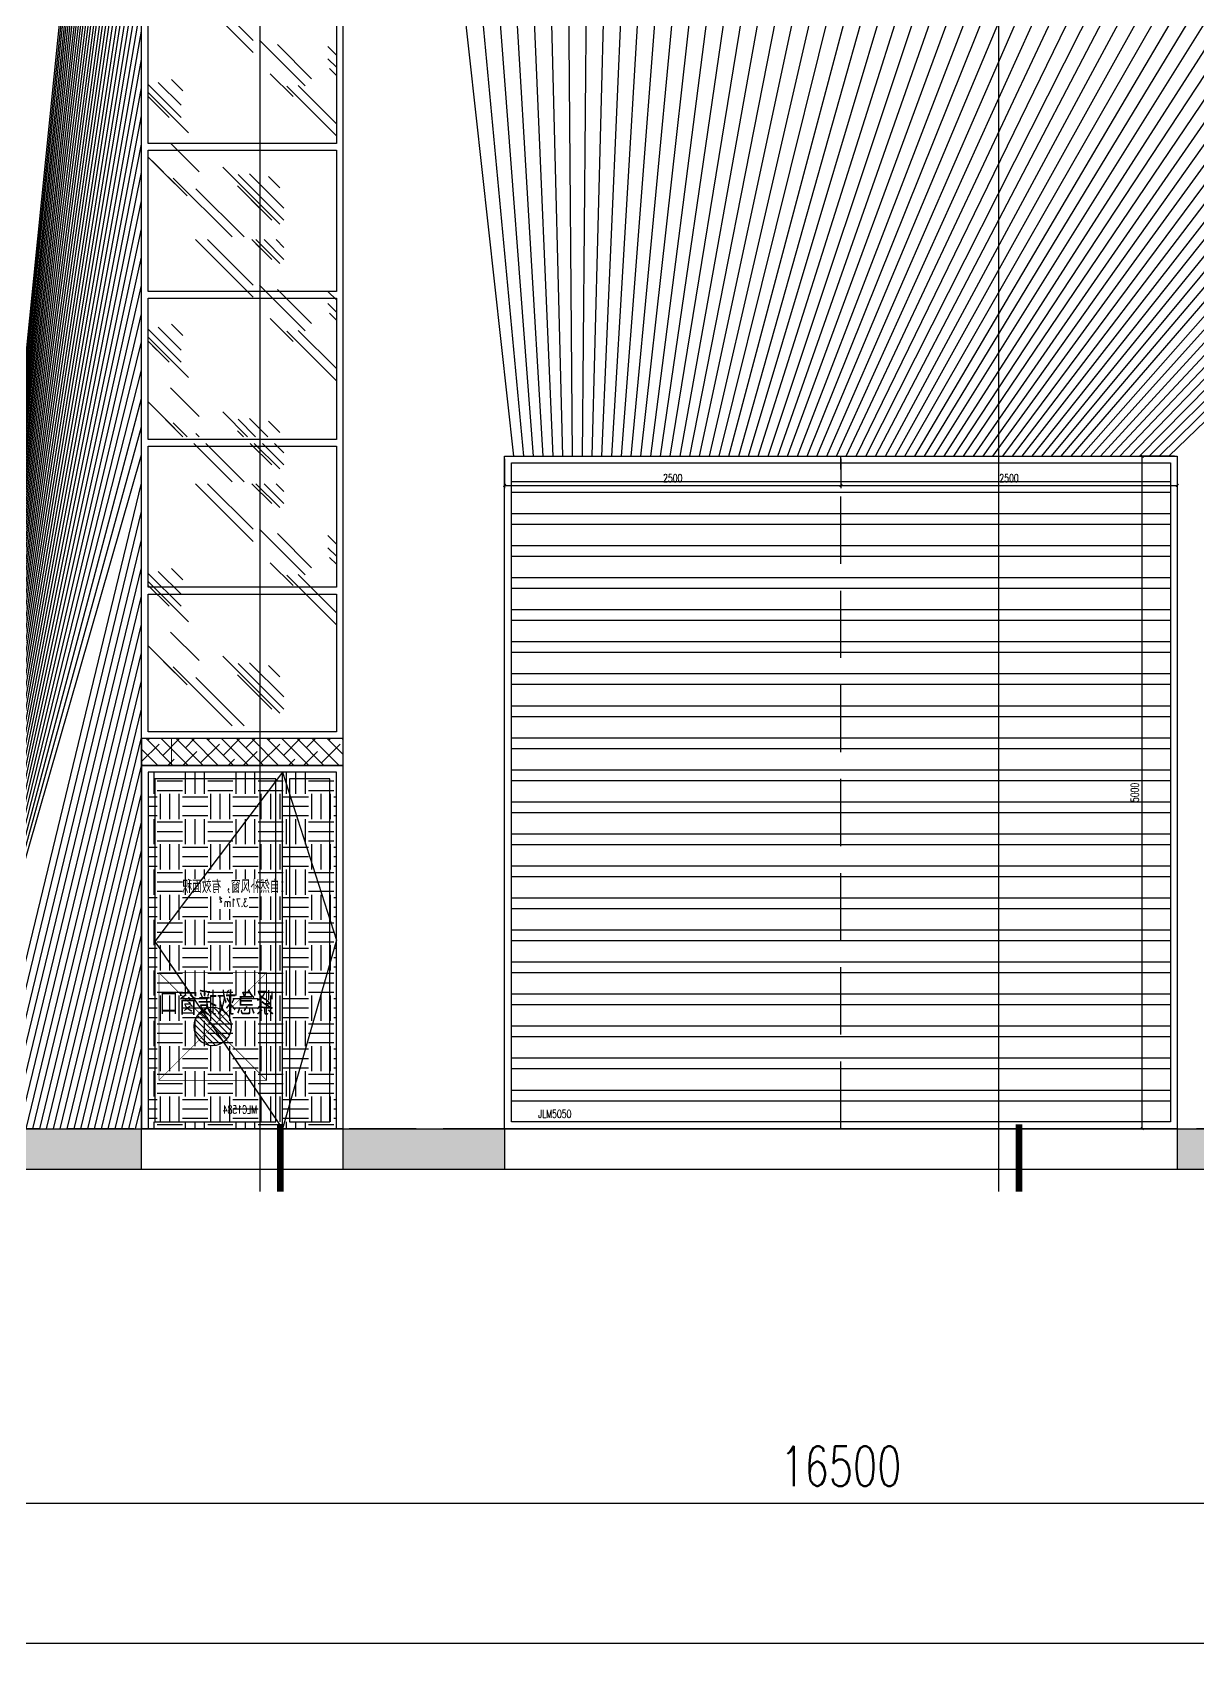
# Model space of a CAD drawing. Extents: x -4210259 to 293730, y -7499 to 868879.
# Drawn here: x -1597490 to -1588829, y 513313 to 525388 of the extents above; entities that cross this region are included whole.
import ezdxf

# ---------------------------------------------------------------- set-up
doc = ezdxf.new("R2010")
doc.units = 0
doc.header["$LTSCALE"] = 1000
doc.header["$MEASUREMENT"] = 0
for name, pattern in [('__DASH', [0.35, 0.25, -0.1]), ('DASH', [0.35, 0.25, -0.1]), ('DOTE', [2.4200000000000004, 2, -0.2, 0.02, -0.2])]:
    doc.linetypes.add(name, pattern=pattern)
doc.layers.get('Defpoints').update_dxf_attribs({"color": 210})
for name, color, linetype in [('A-AXIS-D', 1, 'Continuous'), ('A-AXIS-DOTE', 14, 'DOTE'), ('A-AXIS-SYMB', 3, 'Continuous'), ('A-HATCH-2', 251, 'Continuous'), ('A-LIN-V', 9, 'Continuous'), ('A-WINDOW', 140, 'Continuous'), ('A-彩色打印层', 22, 'Continuous'), ('A-门窗表显示尺寸', 160, 'Continuous'), ('AS-WALL', 40, 'Continuous'), ('AXIS', 3, 'Continuous'), ('PUB_DIM', 3, 'Continuous'), ('SPACE', 7, 'Continuous'), ('SPACE_HATCH', 8, 'Continuous')]:
    doc.layers.add(name, color=color, linetype=linetype)
doc.layers.add('A-WALL-HATCH', color=8, linetype='Continuous', lineweight=13)
doc.styles.add('_TCH_DIM_T3', font='SIMPLEX', dxfattribs={"width": 0.7058823529411765, "bigfont": 'GBCBIG'})
doc.styles.add('_TCH_SPACE', font='SIMPLEX', dxfattribs={"height": 5, "bigfont": 'GBCBIG'})
doc.styles.add('A-DIM_T3', font='SIMPLEX', dxfattribs={"width": 0.7058823529411765, "bigfont": 'GBCBIG'})
doc.styles.add('A-STANDARD', font='SIMPLEX', dxfattribs={"bigfont": 'GBCBIG'})
doc.styles.add('STYLE1', font='')
doc.styles.get('STYLE1').set_extended_font_data('SimSun')
doc.dimstyles.new('_TCH_ARCH&&100', dxfattribs={"dimtxt": 297.5, "dimasz": 100, "dimexe": 100, "dimexo": 100, "dimgap": 126.25, "dimtad": 1, "dimdec": 0, "dimzin": 0, "dimdsep": 46, "dimtxsty": '_TCH_DIM_T3', "dimblk": 'ARCHTICK', "dimcen": 0.09, "dimclrt": 7, "dimazin": 2, "dimtfac": 1, "dimtdec": 0, "dimtix": 1, "dimtmove": 2, "dimatfit": 3, "dimfxl": 0, "dimtolj": 1, "dimtzin": 0, "dimarcsym": 0})
doc.dimstyles.new('_TCH_ARCH&&20', dxfattribs={"dimtxt": 59.5, "dimasz": 20, "dimexe": 20, "dimexo": 20, "dimgap": 25.25, "dimtad": 1, "dimdec": 0, "dimzin": 0, "dimdsep": 46, "dimtxsty": '_TCH_DIM_T3', "dimblk": 'ARCHTICK', "dimcen": 0.09, "dimclrt": 7, "dimazin": 2, "dimtfac": 1, "dimtdec": 0, "dimtix": 1, "dimtmove": 2, "dimatfit": 3, "dimfxl": 0, "dimtolj": 1, "dimtzin": 0, "dimarcsym": 0})
doc.dimstyles.new('A-DIM&&20', dxfattribs={"dimtxt": 59.5, "dimasz": 20, "dimexe": 20, "dimexo": 20, "dimgap": 25.25, "dimtad": 1, "dimdec": 0, "dimzin": 0, "dimdsep": 46, "dimtxsty": 'A-DIM_T3', "dimblk": 'ARCHTICK', "dimcen": 0.09, "dimclrt": 7, "dimazin": 2, "dimtfac": 1, "dimtdec": 0, "dimtix": 1, "dimtmove": 2, "dimatfit": 3, "dimfxl": 0, "dimtolj": 1, "dimtzin": 0, "dimarcsym": 0})
pattern_1 = [(90, (-40600168531, -3384804562.000004), (-238.125, -1.848892746611746e-30), [])]

# ---------------------------------------------------------------- blocks, each defined once
blk = doc.blocks.new('_ArchTick')
at = {"color": 0, "linetype": 'ByBlock', "const_width": 0.4}
blk.add_lwpolyline([(-0.5, -0.5), (0.5, 0.5)], dxfattribs=at)
blk = doc.blocks.new('*D1236')
at = {"layer": 'A-门窗表显示尺寸', "color": 0, "lineweight": -2}
for p, q in [((-1640980.163610153, 522217.4520265139), (-1640980.163610153, 521999.9999999749)), ((-1638480.163610147, 522217.4520265139), (-1638480.163610147, 521999.9999999749)), ((-1640980.163610153, 522019.9999999749), (-1638480.163610147, 522019.9999999749))]:
    blk.add_line(p, q, dxfattribs=at)
at = {"layer": 'Defpoints', "color": 0}
for p in [(-1640980.163610153, 522237.4520265139), (-1638480.163610147, 522237.4520265139), (-1638480.163610147, 522019.9999999749)]:
    blk.add_point(p, dxfattribs=at)
at = {"layer": 'A-门窗表显示尺寸', "color": 0, "lineweight": -2, "xscale": 20, "yscale": 20, "zscale": 20, "rotation": 180}
blk.add_blockref('_ArchTick', (-1640980.163610153, 522019.9999999749), dxfattribs=at)
at = {"layer": 'A-门窗表显示尺寸', "color": 0, "lineweight": -2, "xscale": 20, "yscale": 20, "zscale": 20}
blk.add_blockref('_ArchTick', (-1638480.163610147, 522019.9999999749), dxfattribs=at)
at = {"layer": 'A-门窗表显示尺寸', "color": 7, "insert": (-1639730.16361015, 522074.9999999749), "char_height": 59.5, "attachment_point": 5, "style": 'A-DIM_T3'}
blk.add_mtext('\\A1;2500', dxfattribs=at)
blk = doc.blocks.new('*D1237')
at = {"layer": 'A-门窗表显示尺寸', "color": 0, "lineweight": -2}
for p, q in [((-1643480.16361016, 522217.4520265139), (-1643480.16361016, 521999.9999999749)), ((-1640980.163610153, 522217.4520265139), (-1640980.163610153, 521999.9999999749)), ((-1643480.16361016, 522019.9999999749), (-1640980.163610153, 522019.9999999749))]:
    blk.add_line(p, q, dxfattribs=at)
at = {"layer": 'Defpoints', "color": 0}
for p in [(-1643480.16361016, 522237.4520265139), (-1640980.163610153, 522237.4520265139), (-1640980.163610153, 522019.9999999749)]:
    blk.add_point(p, dxfattribs=at)
at = {"layer": 'A-门窗表显示尺寸', "color": 0, "lineweight": -2, "xscale": 20, "yscale": 20, "zscale": 20, "rotation": 180}
blk.add_blockref('_ArchTick', (-1643480.16361016, 522019.9999999749), dxfattribs=at)
at = {"layer": 'A-门窗表显示尺寸', "color": 0, "lineweight": -2, "xscale": 20, "yscale": 20, "zscale": 20}
blk.add_blockref('_ArchTick', (-1640980.163610153, 522019.9999999749), dxfattribs=at)
at = {"layer": 'A-门窗表显示尺寸', "color": 7, "insert": (-1642230.163610157, 522074.9999999749), "char_height": 59.5, "attachment_point": 5, "style": 'A-DIM_T3'}
blk.add_mtext('\\A1;2500', dxfattribs=at)
blk = doc.blocks.new('*D1238')
at = {"layer": 'A-门窗表显示尺寸', "color": 0, "lineweight": -2}
for p, q in [((-1638500.163610148, 522237.4520265141), (-1638760.56329158, 522237.4520265141)), ((-1638740.56329158, 517237.4520265142), (-1638740.56329158, 522237.4520265141)), ((-1638500.163610148, 517237.4520265142), (-1638760.56329158, 517237.4520265142))]:
    blk.add_line(p, q, dxfattribs=at)
at = {"layer": 'Defpoints', "color": 0}
for p in [(-1638740.56329158, 522237.4520265141), (-1638480.163610148, 522237.4520265141), (-1638480.163610148, 517237.4520265142)]:
    blk.add_point(p, dxfattribs=at)
at = {"layer": 'A-门窗表显示尺寸', "color": 0, "lineweight": -2, "xscale": 20, "yscale": 20, "zscale": 20}
for p, rotation in [((-1638740.56329158, 522237.4520265141), 90), ((-1638740.56329158, 517237.4520265142), 270)]:
    blk.add_blockref('_ArchTick', p, dxfattribs=dict(at, rotation=rotation))
at = {"layer": 'A-门窗表显示尺寸', "color": 7, "insert": (-1638795.563291579, 519737.4520265145), "char_height": 59.5, "attachment_point": 5, "rotation": 90, "style": 'A-DIM_T3'}
blk.add_mtext('\\A1;5000', dxfattribs=at)
blk = doc.blocks.new('*D1228')
at = {"layer": 'A-门窗表显示尺寸', "color": 0, "lineweight": -2}
for p, q in [((-1802664.319735164, 520137.4520265377), (-1802494.319735164, 520137.4520265377)), ((-1802514.319735164, 519937.4520265377), (-1802514.319735164, 520137.4520265377)), ((-1802664.319735164, 519937.4520265377), (-1802494.319735164, 519937.4520265377))]:
    blk.add_line(p, q, dxfattribs=at)
at = {"layer": 'Defpoints', "color": 0}
for p in [(-1802684.319735164, 520137.4520265377), (-1802514.319735164, 520137.4520265377), (-1802684.319735164, 519937.4520265377)]:
    blk.add_point(p, dxfattribs=at)
at = {"layer": 'A-门窗表显示尺寸', "color": 0, "lineweight": -2, "xscale": 20, "yscale": 20, "zscale": 20}
for p, rotation in [((-1802514.319735164, 520137.4520265377), 90), ((-1802514.319735164, 519937.4520265377), 270)]:
    blk.add_blockref('_ArchTick', p, dxfattribs=dict(at, rotation=rotation))
at = {"layer": 'A-门窗表显示尺寸', "color": 7, "insert": (-1802569.319735163, 520037.4520265381), "char_height": 59.5, "attachment_point": 5, "rotation": 90, "style": '_TCH_DIM_T3'}
blk.add_mtext('\\A1;200', dxfattribs=at)
blk = doc.blocks.new('*D1229')
at = {"layer": 'A-门窗表显示尺寸', "color": 0, "lineweight": -2}
for p, q in [((-1802664.319735164, 521237.4520265376), (-1802494.319735164, 521237.4520265376)), ((-1802514.319735164, 520137.4520265377), (-1802514.319735164, 521237.4520265376)), ((-1802664.319735164, 520137.4520265377), (-1802494.319735164, 520137.4520265377))]:
    blk.add_line(p, q, dxfattribs=at)
at = {"layer": 'Defpoints', "color": 0}
for p in [(-1802684.319735164, 521237.4520265376), (-1802514.319735164, 521237.4520265376), (-1802684.319735164, 520137.4520265377)]:
    blk.add_point(p, dxfattribs=at)
at = {"layer": 'A-门窗表显示尺寸', "color": 0, "lineweight": -2, "xscale": 20, "yscale": 20, "zscale": 20}
for p, rotation in [((-1802514.319735164, 521237.4520265376), 90), ((-1802514.319735164, 520137.4520265377), 270)]:
    blk.add_blockref('_ArchTick', p, dxfattribs=dict(at, rotation=rotation))
at = {"layer": 'A-门窗表显示尺寸', "color": 7, "insert": (-1802569.319735163, 520687.4520265381), "char_height": 59.5, "attachment_point": 5, "rotation": 90, "style": '_TCH_DIM_T3'}
blk.add_mtext('\\A1;1100', dxfattribs=at)
blk = doc.blocks.new('*D1230')
at = {"layer": 'A-门窗表显示尺寸', "color": 0, "lineweight": -2}
for p, q in [((-1802664.319735164, 522337.4520265376), (-1802494.319735164, 522337.4520265376)), ((-1802514.319735164, 521237.4520265376), (-1802514.319735164, 522337.4520265376)), ((-1802664.319735164, 521237.4520265376), (-1802494.319735164, 521237.4520265376))]:
    blk.add_line(p, q, dxfattribs=at)
at = {"layer": 'Defpoints', "color": 0}
for p in [(-1802684.319735164, 522337.4520265376), (-1802514.319735164, 522337.4520265376), (-1802684.319735164, 521237.4520265376)]:
    blk.add_point(p, dxfattribs=at)
at = {"layer": 'A-门窗表显示尺寸', "color": 0, "lineweight": -2, "xscale": 20, "yscale": 20, "zscale": 20}
for p, rotation in [((-1802514.319735164, 522337.4520265376), 90), ((-1802514.319735164, 521237.4520265376), 270)]:
    blk.add_blockref('_ArchTick', p, dxfattribs=dict(at, rotation=rotation))
at = {"layer": 'A-门窗表显示尺寸', "color": 7, "insert": (-1802569.319735163, 521787.452026538), "char_height": 59.5, "attachment_point": 5, "rotation": 90, "style": '_TCH_DIM_T3'}
blk.add_mtext('\\A1;1100', dxfattribs=at)
blk = doc.blocks.new('*D1231')
at = {"layer": 'A-门窗表显示尺寸', "color": 0, "lineweight": -2}
for p, q in [((-1802664.319735164, 523437.4520265376), (-1802494.319735164, 523437.4520265376)), ((-1802514.319735164, 522337.4520265376), (-1802514.319735164, 523437.4520265376)), ((-1802664.319735164, 522337.4520265376), (-1802494.319735164, 522337.4520265376))]:
    blk.add_line(p, q, dxfattribs=at)
at = {"layer": 'Defpoints', "color": 0}
for p in [(-1802684.319735164, 523437.4520265376), (-1802514.319735164, 523437.4520265376), (-1802684.319735164, 522337.4520265376)]:
    blk.add_point(p, dxfattribs=at)
at = {"layer": 'A-门窗表显示尺寸', "color": 0, "lineweight": -2, "xscale": 20, "yscale": 20, "zscale": 20}
for p, rotation in [((-1802514.319735164, 523437.4520265376), 90), ((-1802514.319735164, 522337.4520265376), 270)]:
    blk.add_blockref('_ArchTick', p, dxfattribs=dict(at, rotation=rotation))
at = {"layer": 'A-门窗表显示尺寸', "color": 7, "insert": (-1802569.319735163, 522887.452026538), "char_height": 59.5, "attachment_point": 5, "rotation": 90, "style": '_TCH_DIM_T3'}
blk.add_mtext('\\A1;1100', dxfattribs=at)
blk = doc.blocks.new('*D1232')
at = {"layer": 'A-门窗表显示尺寸', "color": 0, "lineweight": -2}
for p, q in [((-1802664.319735164, 524537.4520265376), (-1802494.319735164, 524537.4520265376)), ((-1802514.319735164, 523437.4520265376), (-1802514.319735164, 524537.4520265376)), ((-1802664.319735164, 523437.4520265376), (-1802494.319735164, 523437.4520265376))]:
    blk.add_line(p, q, dxfattribs=at)
at = {"layer": 'Defpoints', "color": 0}
for p in [(-1802684.319735164, 524537.4520265376), (-1802514.319735164, 524537.4520265376), (-1802684.319735164, 523437.4520265376)]:
    blk.add_point(p, dxfattribs=at)
at = {"layer": 'A-门窗表显示尺寸', "color": 0, "lineweight": -2, "xscale": 20, "yscale": 20, "zscale": 20}
for p, rotation in [((-1802514.319735164, 524537.4520265376), 90), ((-1802514.319735164, 523437.4520265376), 270)]:
    blk.add_blockref('_ArchTick', p, dxfattribs=dict(at, rotation=rotation))
at = {"layer": 'A-门窗表显示尺寸', "color": 7, "insert": (-1802569.319735163, 523987.452026538), "char_height": 59.5, "attachment_point": 5, "rotation": 90, "style": '_TCH_DIM_T3'}
blk.add_mtext('\\A1;1100', dxfattribs=at)
blk = doc.blocks.new('*D1233')
at = {"layer": 'A-门窗表显示尺寸', "color": 0, "lineweight": -2}
for p, q in [((-1802664.319735164, 525637.4520265376), (-1802494.319735164, 525637.4520265376)), ((-1802514.319735164, 524537.4520265376), (-1802514.319735164, 525637.4520265376)), ((-1802664.319735164, 524537.4520265376), (-1802494.319735164, 524537.4520265376))]:
    blk.add_line(p, q, dxfattribs=at)
at = {"layer": 'Defpoints', "color": 0}
for p in [(-1802684.319735164, 525637.4520265376), (-1802514.319735164, 525637.4520265376), (-1802684.319735164, 524537.4520265376)]:
    blk.add_point(p, dxfattribs=at)
at = {"layer": 'A-门窗表显示尺寸', "color": 0, "lineweight": -2, "xscale": 20, "yscale": 20, "zscale": 20}
for p, rotation in [((-1802514.319735164, 525637.4520265376), 90), ((-1802514.319735164, 524537.4520265376), 270)]:
    blk.add_blockref('_ArchTick', p, dxfattribs=dict(at, rotation=rotation))
at = {"layer": 'A-门窗表显示尺寸', "color": 7, "insert": (-1802569.319735163, 525087.452026538), "char_height": 59.5, "attachment_point": 5, "rotation": 90, "style": '_TCH_DIM_T3'}
blk.add_mtext('\\A1;1100', dxfattribs=at)
blk = doc.blocks.new('*D1234')
at = {"layer": 'A-门窗表显示尺寸', "color": 0, "lineweight": -2}
for p, q in [((-1802644.319735164, 525637.4520265376), (-1802300.000000076, 525637.4520265376)), ((-1802320.000000076, 517237.4520265394), (-1802320.000000076, 525637.4520265376)), ((-1802644.319735164, 517237.4520265394), (-1802300.000000076, 517237.4520265394))]:
    blk.add_line(p, q, dxfattribs=at)
at = {"layer": 'Defpoints', "color": 0}
for p in [(-1802664.319735164, 525637.4520265376), (-1802320.000000076, 525637.4520265376), (-1802664.319735164, 517237.4520265394)]:
    blk.add_point(p, dxfattribs=at)
at = {"layer": 'A-门窗表显示尺寸', "color": 0, "lineweight": -2, "xscale": 20, "yscale": 20, "zscale": 20}
for p, rotation in [((-1802320.000000076, 525637.4520265376), 90), ((-1802320.000000076, 517237.4520265394), 270)]:
    blk.add_blockref('_ArchTick', p, dxfattribs=dict(at, rotation=rotation))
at = {"layer": 'A-门窗表显示尺寸', "color": 7, "insert": (-1802375.000000076, 521437.4520265389), "char_height": 59.5, "attachment_point": 5, "rotation": 90, "style": '_TCH_DIM_T3'}
blk.add_mtext('\\A1;8400', dxfattribs=at)
blk = doc.blocks.new('*D1235')
at = {"layer": 'A-门窗表显示尺寸', "color": 0, "lineweight": -2}
for p, q in [((-1803590.399681424, 525102.5479734626), (-1803590.399681424, 525272.0383787705)), ((-1803590.399681424, 525252.0383787705), (-1802090.399681419, 525252.0383787705)), ((-1802090.399681419, 525102.5479734626), (-1802090.399681419, 525272.0383787705))]:
    blk.add_line(p, q, dxfattribs=at)
at = {"layer": 'Defpoints', "color": 0}
for p in [(-1802090.399681419, 525252.0383787705), (-1803590.399681424, 525082.5479734626), (-1802090.399681419, 525082.5479734626)]:
    blk.add_point(p, dxfattribs=at)
at = {"layer": 'A-门窗表显示尺寸', "color": 0, "lineweight": -2, "xscale": 20, "yscale": 20, "zscale": 20, "rotation": 180}
blk.add_blockref('_ArchTick', (-1803590.399681424, 525252.0383787705), dxfattribs=at)
at = {"layer": 'A-门窗表显示尺寸', "color": 0, "lineweight": -2, "xscale": 20, "yscale": 20, "zscale": 20}
blk.add_blockref('_ArchTick', (-1802090.399681419, 525252.0383787705), dxfattribs=at)
at = {"layer": 'A-门窗表显示尺寸', "color": 7, "insert": (-1802840.399681421, 525307.0383787705), "char_height": 59.5, "attachment_point": 5, "style": 'A-DIM_T3'}
blk.add_mtext('\\A1;1500', dxfattribs=at)
blk = doc.blocks.new('*D1453')
at = {"layer": 'Defpoints', "color": 0}
for p in [(-1646821.070931956, 507410), (-1646021.070931957, 507410), (-1646021.070931957, 507336.7004206729)]:
    blk.add_point(p, dxfattribs=at)
at = {"layer": 'PUB_DIM', "color": 0, "lineweight": -2}
for p, q in [((-1646821.070931956, 507390), (-1646821.070931956, 507316.7004206729)), ((-1646021.070931957, 507390), (-1646021.070931957, 507316.7004206729)), ((-1646821.070931956, 507336.7004206729), (-1646021.070931957, 507336.7004206729))]:
    blk.add_line(p, q, dxfattribs=at)
at = {"layer": 'PUB_DIM', "color": 0, "lineweight": -2, "xscale": 20, "yscale": 20, "zscale": 20, "rotation": 180}
blk.add_blockref('_ArchTick', (-1646821.070931956, 507336.7004206729), dxfattribs=at)
at = {"layer": 'PUB_DIM', "color": 0, "lineweight": -2, "xscale": 20, "yscale": 20, "zscale": 20}
blk.add_blockref('_ArchTick', (-1646021.070931957, 507336.7004206729), dxfattribs=at)
at = {"layer": 'PUB_DIM', "color": 7, "insert": (-1646421.070931957, 507391.7004206729), "char_height": 59.5, "attachment_point": 5, "style": '_TCH_DIM_T3'}
blk.add_mtext('\\A1;800', dxfattribs=at)
blk = doc.blocks.new('*D1454')
at = {"layer": 'Defpoints', "color": 0}
for p in [(-1646739.854972556, 507431.0709319565), (-1646688.444212607, 507431.0709319565), (-1646739.854972556, 506631.0709319569)]:
    blk.add_point(p, dxfattribs=at)
at = {"layer": 'PUB_DIM', "color": 0, "lineweight": -2}
for p, q in [((-1646719.854972556, 507431.0709319565), (-1646668.444212607, 507431.0709319565)), ((-1646688.444212607, 506631.0709319569), (-1646688.444212607, 507431.0709319565)), ((-1646719.854972556, 506631.0709319569), (-1646668.444212607, 506631.0709319569))]:
    blk.add_line(p, q, dxfattribs=at)
at = {"layer": 'PUB_DIM', "color": 0, "lineweight": -2, "xscale": 20, "yscale": 20, "zscale": 20}
for p, rotation in [((-1646688.444212607, 507431.0709319565), 90), ((-1646688.444212607, 506631.0709319569), 270)]:
    blk.add_blockref('_ArchTick', p, dxfattribs=dict(at, rotation=rotation))
at = {"layer": 'PUB_DIM', "color": 7, "insert": (-1646743.444212607, 507031.070931957), "char_height": 59.5, "attachment_point": 5, "rotation": 90, "style": '_TCH_DIM_T3'}
blk.add_mtext('\\A1;800', dxfattribs=at)
blk = doc.blocks.new('*D1224')
at = {"layer": 'A-门窗表显示尺寸', "color": 0, "lineweight": -2}
for p, q in [((-1821600.399681433, 519937.4520265376), (-1821444.319745147, 519937.4520265376)), ((-1821464.319745147, 517237.4520265393), (-1821464.319745147, 519937.4520265376)), ((-1821600.399681433, 517237.4520265393), (-1821444.319745147, 517237.4520265393))]:
    blk.add_line(p, q, dxfattribs=at)
at = {"layer": 'Defpoints', "color": 0}
for p in [(-1821620.399681433, 519937.4520265376), (-1821464.319745147, 519937.4520265376), (-1821620.399681433, 517237.4520265393)]:
    blk.add_point(p, dxfattribs=at)
at = {"layer": 'A-门窗表显示尺寸', "color": 0, "lineweight": -2, "xscale": 20, "yscale": 20, "zscale": 20}
for p, rotation in [((-1821464.319745147, 519937.4520265376), 90), ((-1821464.319745147, 517237.4520265393), 270)]:
    blk.add_blockref('_ArchTick', p, dxfattribs=dict(at, rotation=rotation))
at = {"layer": 'A-门窗表显示尺寸', "color": 7, "insert": (-1821519.319745146, 518587.4520265389), "char_height": 59.5, "attachment_point": 5, "rotation": 90, "style": 'A-DIM_T3'}
blk.add_mtext('\\A1;2700', dxfattribs=at)
blk = doc.blocks.new('*D1225')
at = {"layer": 'A-门窗表显示尺寸', "color": 0, "lineweight": -2}
for p, q in [((-1822540.399661427, 519442.5479734627), (-1822540.399661427, 519612.0383787705)), ((-1822540.399661427, 519592.0383787705), (-1822090.399681424, 519592.0383787705)), ((-1822090.399681424, 519442.5479734627), (-1822090.399681424, 519612.0383787705))]:
    blk.add_line(p, q, dxfattribs=at)
at = {"layer": 'Defpoints', "color": 0}
for p in [(-1822090.399681424, 519592.0383787705), (-1822540.399661427, 519422.5479734627), (-1822090.399681424, 519422.5479734627)]:
    blk.add_point(p, dxfattribs=at)
at = {"layer": 'A-门窗表显示尺寸', "color": 0, "lineweight": -2, "xscale": 20, "yscale": 20, "zscale": 20, "rotation": 180}
blk.add_blockref('_ArchTick', (-1822540.399661427, 519592.0383787705), dxfattribs=at)
at = {"layer": 'A-门窗表显示尺寸', "color": 0, "lineweight": -2, "xscale": 20, "yscale": 20, "zscale": 20}
blk.add_blockref('_ArchTick', (-1822090.399681424, 519592.0383787705), dxfattribs=at)
at = {"layer": 'A-门窗表显示尺寸', "color": 7, "insert": (-1822315.399671426, 519647.0383787705), "char_height": 59.5, "attachment_point": 5, "style": 'A-DIM_T3'}
blk.add_mtext('\\A1;450', dxfattribs=at)
blk = doc.blocks.new('*D1226')
at = {"layer": 'A-门窗表显示尺寸', "color": 0, "lineweight": -2}
for p, q in [((-1822090.399681424, 519442.5479734627), (-1822090.399681424, 519612.0383787705)), ((-1822090.399681424, 519592.0383787705), (-1821040.39968142, 519592.0383787705)), ((-1821040.39968142, 519442.5479734626), (-1821040.39968142, 519612.0383787705))]:
    blk.add_line(p, q, dxfattribs=at)
at = {"layer": 'Defpoints', "color": 0}
for p in [(-1821040.39968142, 519592.0383787705), (-1822090.399681424, 519422.5479734627), (-1821040.39968142, 519422.5479734626)]:
    blk.add_point(p, dxfattribs=at)
at = {"layer": 'A-门窗表显示尺寸', "color": 0, "lineweight": -2, "xscale": 20, "yscale": 20, "zscale": 20, "rotation": 180}
blk.add_blockref('_ArchTick', (-1822090.399681424, 519592.0383787705), dxfattribs=at)
at = {"layer": 'A-门窗表显示尺寸', "color": 0, "lineweight": -2, "xscale": 20, "yscale": 20, "zscale": 20}
blk.add_blockref('_ArchTick', (-1821040.39968142, 519592.0383787705), dxfattribs=at)
at = {"layer": 'A-门窗表显示尺寸', "color": 7, "insert": (-1821565.399681422, 519647.0383787705), "char_height": 59.5, "attachment_point": 5, "style": 'A-DIM_T3'}
blk.add_mtext('\\A1;1050', dxfattribs=at)
blk = doc.blocks.new('*D1227')
at = {"layer": 'A-门窗表显示尺寸', "color": 0, "lineweight": -2}
for p, q in [((-1822540.399661427, 519572.5479734627), (-1822540.399661427, 519742.0383787705)), ((-1822540.399661427, 519722.0383787705), (-1821040.39968142, 519722.0383787705)), ((-1821040.39968142, 519572.5479734626), (-1821040.39968142, 519742.0383787705))]:
    blk.add_line(p, q, dxfattribs=at)
at = {"layer": 'Defpoints', "color": 0}
for p in [(-1821040.39968142, 519722.0383787705), (-1822540.399661427, 519552.5479734627), (-1821040.39968142, 519552.5479734626)]:
    blk.add_point(p, dxfattribs=at)
at = {"layer": 'A-门窗表显示尺寸', "color": 0, "lineweight": -2, "xscale": 20, "yscale": 20, "zscale": 20, "rotation": 180}
blk.add_blockref('_ArchTick', (-1822540.399661427, 519722.0383787705), dxfattribs=at)
at = {"layer": 'A-门窗表显示尺寸', "color": 0, "lineweight": -2, "xscale": 20, "yscale": 20, "zscale": 20}
blk.add_blockref('_ArchTick', (-1821040.39968142, 519722.0383787705), dxfattribs=at)
at = {"layer": 'A-门窗表显示尺寸', "color": 7, "insert": (-1821790.399671423, 519777.0383787705), "char_height": 59.5, "attachment_point": 5, "style": 'A-DIM_T3'}
blk.add_mtext('\\A1;1500', dxfattribs=at)
blk = doc.blocks.new('*D770')
at = {"layer": 'A-AXIS-D', "color": 0, "lineweight": -2}
for p, q in [((-1682130.163601926, 515282.7509047755), (-1682130.163601926, 513313.3764944364)), ((-1555630.163606622, 515282.7509047755), (-1555630.163606622, 513313.3764944364)), ((-1682130.163601926, 513413.3764944364), (-1555630.163606622, 513413.3764944364))]:
    blk.add_line(p, q, dxfattribs=at)
at = {"layer": 'Defpoints', "color": 0}
for p in [(-1682130.163601926, 515382.7509047755), (-1555630.163606622, 515382.7509047755), (-1555630.163606622, 513413.3764944364)]:
    blk.add_point(p, dxfattribs=at)
at = {"layer": 'A-AXIS-D', "color": 0, "lineweight": -2, "xscale": 100, "yscale": 100, "zscale": 100, "rotation": 180}
blk.add_blockref('_ArchTick', (-1682130.163601926, 513413.3764944364), dxfattribs=at)
at = {"layer": 'A-AXIS-D', "color": 0, "lineweight": -2, "xscale": 100, "yscale": 100, "zscale": 100}
blk.add_blockref('_ArchTick', (-1555630.163606622, 513413.3764944364), dxfattribs=at)
at = {"layer": 'A-AXIS-D', "color": 7, "insert": (-1618880.163604274, 513688.3764944364), "char_height": 297.5, "attachment_point": 5, "style": '_TCH_DIM_T3'}
blk.add_mtext('\\A1;126500', dxfattribs=at)
blk = doc.blocks.new('*D1148')
at = {"layer": 'A-AXIS-D', "color": 0, "lineweight": -2}
for p, q in [((-1599730.163610136, 515282.7509047755), (-1599730.163610136, 514353.3764944365)), ((-1583230.163610137, 515282.7509047755), (-1583230.163610137, 514353.3764944365)), ((-1599730.163610136, 514453.3764944365), (-1583230.163610137, 514453.3764944365))]:
    blk.add_line(p, q, dxfattribs=at)
at = {"layer": 'Defpoints', "color": 0}
for p in [(-1599730.163610136, 515382.7509047755), (-1583230.163610137, 515382.7509047755), (-1583230.163610137, 514453.3764944365)]:
    blk.add_point(p, dxfattribs=at)
at = {"layer": 'A-AXIS-D', "color": 0, "lineweight": -2, "xscale": 100, "yscale": 100, "zscale": 100, "rotation": 180}
blk.add_blockref('_ArchTick', (-1599730.163610136, 514453.3764944365), dxfattribs=at)
at = {"layer": 'A-AXIS-D', "color": 0, "lineweight": -2, "xscale": 100, "yscale": 100, "zscale": 100}
blk.add_blockref('_ArchTick', (-1583230.163610137, 514453.3764944365), dxfattribs=at)
at = {"layer": 'A-AXIS-D', "color": 7, "insert": (-1591480.163610137, 514728.3764944365), "char_height": 297.5, "attachment_point": 5, "style": '_TCH_DIM_T3'}
blk.add_mtext('\\A1;16500', dxfattribs=at)
blk = doc.blocks.new('JLM5050')
at = {"layer": 'A-HATCH-2'}
h = blk.add_hatch(dxfattribs=at)
h.set_pattern_fill('ANSI32', color=256, scale=50, angle=45.00000000000001)
h.set_pattern_definition([(180, (0, 0), (-1.4210854715202e-14, -238.125), []), (180, (-79.3750342852436, 79.37503428522905), (-1.4210854715202e-14, -238.125), [])])
h.paths.add_polyline_path([(-1643430.16361016, 522187.4520265139), (-1638530.163610147, 522187.4520265139), (-1638530.163610147, 517287.452026514), (-1643430.16361016, 517287.452026514)])
at = {"layer": 'A-AXIS-DOTE', "linetype": '__DASH', "ltscale": 2}
blk.add_line((-1640980.163610153, 517237.452026514), (-1640980.163610153, 522237.4520265139), dxfattribs=at)
at = {"layer": 'A-LIN-V'}
blk.add_lwpolyline([(-1643480.16361016, 522237.4520265139), (-1638480.163610147, 522237.4520265139), (-1638480.163610147, 517237.452026514), (-1643480.16361016, 517237.452026514)], close=True, dxfattribs=at)
at = {"layer": 'A-门窗表显示尺寸'}
blk.add_lwpolyline([(-1643430.16361016, 522187.4520265139), (-1638530.163610147, 522187.4520265139), (-1638530.163610147, 517287.452026514), (-1643430.16361016, 517287.452026514)], close=True, dxfattribs=at)
at = {"layer": 'A-门窗表显示尺寸', "color": 3, "style": 'A-STANDARD', "width": 0.7058823529411765}
blk.add_text('JLM5050', height=59.5, dxfattribs=at).set_placement((-1643230, 517317.452026514))
at = {"layer": 'A-门窗表显示尺寸'}
for p1, p2, distance, picture, middle in [((-1643480.16361016, 522237.4520265139), (-1640980.163610153, 522237.4520265139), -217.45202653901652, '*D1237', (-1642230.163610157, 522074.9999999749)), ((-1640980.163610153, 522237.4520265139), (-1638480.163610147, 522237.4520265139), -217.45202653901654, '*D1236', (-1639730.16361015, 522074.9999999749)), ((-1638480.163610147, 517237.452026514), (-1638480.163610147, 522237.4520265139), 260.39968143287115, '*D1238', (-1638795.563291579, 519737.4520265145))]:
    dim = blk.add_aligned_dim(p1=p1, p2=p2, distance=distance, dimstyle='A-DIM&&20', dxfattribs=at)
    dim.commit()
    dim.dimension.update_dxf_attribs({"geometry": picture, "text_midpoint": middle})
blk = doc.blocks.new('C1454')
at = {"layer": 'A-HATCH-2'}
h = blk.add_hatch(dxfattribs=at)
h.set_pattern_fill('ANSI38', color=256, scale=50)
h.set_pattern_definition([(45, (0, 0), (-56.12660075668221, 56.12660075668221), []), (135, (0, 0), (-168.3798022700466, 56.12660075668222), [198.4375, -119.0625])])
h.paths.add_polyline_path([(-1803590.3996815, 520137.4520265375), (-1802090.399681419, 520137.4520265375), (-1802090.399681419, 519937.4520265375), (-1803590.3996815, 519937.4520265375)])
at = {"layer": 'A-WALL-HATCH'}
h = blk.add_hatch(dxfattribs=at)
h.set_pattern_fill('玻璃2', color=256, scale=100)
h.set_pattern_definition([(45, (2950370.000000008, 40.00000002526212), (0, 1527.350647362943), [600, -360, 600, -360, 240, -523.28157]), (45, (2950340.000000008, 70.00000002526212), (0, 1527.350647362943), [480, -600, 360, -360, 420, -463.28157]), (45, (2950340.000000008, 160.0000000252621), (0, 1527.350647362943), [360, -720, 240, -360, 540, -463.28157]), (45, (2950430.000000008, 70.00000002526212), (0, 1527.350647362943), [360, -720, 300, -1303.2815]), (45, (2950520.000000008, 160.0000000252621), (0, 1527.350647362943), [180, -900, 120, -1483.2815]), (45, (2950370.000000008, 310.0000000252621), (0, 1527.350647362943), [120, -900, 120, -480, 300, -763.28157]), (45, (2950910.000000008, 220.0000000252621), (0, 1527.350647362943), [600, -900, 720, -475.28157]), (45, (2950910.000000008, 130.0000000252621), (0, 1527.350647362943), [840, -600, 900, -355.28157]), (45, (2951060.000000008, 250.0000000252621), (0, -1697.056274847714), [600, -840, 480, -763.28157]), (45, (2950970.000000008, 430.0000000252621), (0, 1527.350647362943), [300, -1200, 360, -823.28157]), (45, (2951150.000000008, 340.0000000252621), (0, 1527.350647362943), [240, -1200, 240, -1003.2815])])
h.paths.add_polyline_path([(-1803540.399681425, 523867.4520265374), (-1802140.399681419, 523867.4520265374), (-1802140.399681419, 525567.4520265374), (-1803540.399681425, 525567.4520265374)])
h = blk.add_hatch(dxfattribs=at)
h.set_pattern_fill('玻璃2', color=256, scale=100)
h.set_pattern_definition([(45, (2950370.000000008, -1779.999999974738), (0, 1527.350647362943), [600, -360, 600, -360, 240, -523.28157]), (45, (2950340.000000008, -1749.999999974738), (0, 1527.350647362943), [480, -600, 360, -360, 420, -463.28157]), (45, (2950340.000000008, -1659.999999974738), (0, 1527.350647362943), [360, -720, 240, -360, 540, -463.28157]), (45, (2950430.000000008, -1749.999999974738), (0, 1527.350647362943), [360, -720, 300, -1303.2815]), (45, (2950520.000000008, -1659.999999974738), (0, 1527.350647362943), [180, -900, 120, -1483.2815]), (45, (2950370.000000008, -1509.999999974738), (0, 1527.350647362943), [120, -900, 120, -480, 300, -763.28157]), (45, (2950910.000000008, -1599.999999974738), (0, 1527.350647362943), [600, -900, 720, -475.28157]), (45, (2950910.000000008, -1689.999999974738), (0, 1527.350647362943), [840, -600, 900, -355.28157]), (45, (2951060.000000008, -1569.999999974738), (0, -1697.056274847714), [600, -840, 480, -763.28157]), (45, (2950970.000000008, -1389.999999974738), (0, 1527.350647362943), [300, -1200, 360, -823.28157]), (45, (2951150.000000008, -1479.999999974738), (0, 1527.350647362943), [240, -1200, 240, -1003.2815])])
h.paths.add_polyline_path([(-1802140.399681419, 522332.4520265374), (-1803540.399681425, 522332.4520265374), (-1803540.399681425, 522047.4520265374), (-1802140.399681419, 522047.4520265374)])
h.paths.add_polyline_path([(-1803540.399681425, 522382.4520265374), (-1802140.399681419, 522382.4520265374), (-1802140.399681419, 523847.4520265374), (-1803540.399681425, 523847.4520265374)])
h = blk.add_hatch(dxfattribs=at)
h.set_pattern_fill('玻璃2', color=256, scale=100)
h.set_pattern_definition([(45, (2950370.000000008, -3594.999999974738), (0, 1527.350647362943), [600, -360, 600, -360, 240, -523.28157]), (45, (2950340.000000008, -3564.999999974738), (0, 1527.350647362943), [480, -600, 360, -360, 420, -463.28157]), (45, (2950340.000000008, -3474.999999974738), (0, 1527.350647362943), [360, -720, 240, -360, 540, -463.28157]), (45, (2950430.000000008, -3564.999999974738), (0, 1527.350647362943), [360, -720, 300, -1303.2815]), (45, (2950520.000000008, -3474.999999974738), (0, 1527.350647362943), [180, -900, 120, -1483.2815]), (45, (2950370.000000008, -3324.999999974738), (0, 1527.350647362943), [120, -900, 120, -480, 300, -763.28157]), (45, (2950910.000000008, -3414.999999974738), (0, 1527.350647362943), [600, -900, 720, -475.28157]), (45, (2950910.000000008, -3504.999999974738), (0, 1527.350647362943), [840, -600, 900, -355.28157]), (45, (2951060.000000008, -3384.999999974738), (0, -1697.056274847714), [600, -840, 480, -763.28157]), (45, (2950970.000000008, -3204.999999974738), (0, 1527.350647362943), [300, -1200, 360, -823.28157]), (45, (2951150.000000008, -3294.999999974738), (0, 1527.350647362943), [240, -1200, 240, -1003.2815])])
h.paths.add_polyline_path([(-1803540.399681425, 520232.4520265374), (-1802140.399681419, 520232.4520265374), (-1802140.399681419, 522032.4520265374), (-1803540.399681425, 522032.4520265374)])
at = {"layer": 'A-LIN-V'}
for p, q in [((-1803590.399681425, 525637.4520265374), (-1802090.399681419, 525637.4520265374)), ((-1803590.3996815, 520137.4520265375), (-1802190.399681494, 520137.4520265375))]:
    blk.add_line(p, q, dxfattribs=at)
at = {"layer": 'A-WALL-HATCH'}
blk.add_line((-1802314.319735163, 519937.4520265375), (-1802314.319735163, 520137.4520265375), dxfattribs=at)
at = {"layer": 'A-WINDOW'}
for p, q in [((-1803590.399681424, 520117.4520265375), (-1803590.399681424, 525637.4520265374)), ((-1803590.399681425, 525637.4520265374), (-1802090.399681419, 525637.4520265374)), ((-1802090.399681419, 520117.4520265375), (-1802090.399681419, 525637.4520265374)), ((-1803590.399681425, 520137.4520265375), (-1802090.399681419, 520137.4520265375))]:
    blk.add_line(p, q, dxfattribs=at)
for points in [[(-1803540.399681014, 524562.4520265374), (-1802140.399681009, 524562.4520265374), (-1802140.399681419, 525587.4520265374), (-1803540.399681425, 525587.4520265374)], [(-1803540.399681014, 523462.4520265374), (-1802140.399681009, 523462.4520265374), (-1802140.399681009, 524512.4520265374), (-1803540.399681014, 524512.4520265374)], [(-1803540.399681014, 522362.4520265374), (-1802140.399681009, 522362.4520265374), (-1802140.399681009, 523412.4520265374), (-1803540.399681014, 523412.4520265374)], [(-1803540.399681015, 522312.4520265374), (-1803540.399681015, 521262.4520265374), (-1802140.399681009, 521262.4520265374), (-1802140.399681009, 522312.4520265374)], [(-1803540.399681425, 520187.4520265374), (-1802140.399681419, 520187.4520265374), (-1802140.399681009, 521212.4520265374), (-1803540.399681015, 521212.4520265374)], [(-1803590.3996815, 520137.4520265375), (-1802090.399681419, 520137.4520265375), (-1802090.399681419, 519937.4520265375), (-1803590.3996815, 519937.4520265375)]]:
    blk.add_lwpolyline(points, close=True, dxfattribs=at)
at = {"layer": 'A-门窗表显示尺寸'}
for p1, p2, distance, dimstyle, picture, middle in [((-1802684.319735163, 524537.4520265374), (-1802684.319735163, 525637.4520265374), -169.99999999883585, '_TCH_ARCH&&20', '*D1233', (-1802569.319735163, 525087.452026538)), ((-1802664.319735163, 517237.4520265392), (-1802664.319735163, 525637.4520265374), -344.31973508698866, '_TCH_ARCH&&20', '*D1234', (-1802375.000000076, 521437.4520265389)), ((-1803590.399681424, 525082.5479734626), (-1802090.399681419, 525082.5479734626), 169.49040530784987, 'A-DIM&&20', '*D1235', (-1802840.399681421, 525307.0383787705)), ((-1802684.319735163, 523437.4520265374), (-1802684.319735163, 524537.4520265374), -169.99999999883585, '_TCH_ARCH&&20', '*D1232', (-1802569.319735163, 523987.452026538)), ((-1802684.319735163, 522337.4520265374), (-1802684.319735163, 523437.4520265374), -169.99999999883585, '_TCH_ARCH&&20', '*D1231', (-1802569.319735163, 522887.452026538)), ((-1802684.319735163, 521237.4520265374), (-1802684.319735163, 522337.4520265374), -169.99999999883585, '_TCH_ARCH&&20', '*D1230', (-1802569.319735163, 521787.452026538)), ((-1802684.319735163, 520137.4520265375), (-1802684.319735163, 521237.4520265374), -169.99999999883585, '_TCH_ARCH&&20', '*D1229', (-1802569.319735163, 520687.4520265381)), ((-1802684.319735163, 519937.4520265375), (-1802684.319735163, 520137.4520265375), -169.99999999883585, '_TCH_ARCH&&20', '*D1228', (-1802569.319735163, 520037.4520265381))]:
    dim = blk.add_aligned_dim(p1=p1, p2=p2, distance=distance, dimstyle=dimstyle, dxfattribs=at)
    dim.commit()
    dim.dimension.update_dxf_attribs({"geometry": picture, "text_midpoint": middle})
blk = doc.blocks.new('w4243')
at = {"layer": 'A-彩色打印层'}
h = blk.add_hatch(dxfattribs=at)
h.set_pattern_fill('ANSI31', color=1, scale=20)
h.set_pattern_definition([(45, (-3059238.806172094, -1095315.761822656), (-22.45064030267288, 22.45064030267288), [])])
edge = h.paths.add_edge_path()
edge.add_arc((-1646421.070931956, 507031.0709319564), 140.6529179719911, 0, 360)
at = {"layer": 'A-彩色打印层', "linetype": 'DASH', "const_width": 5}
blk.add_lwpolyline([(-1646821.070931956, 507431.0709319563), (-1646021.070931956, 507431.0709319563), (-1646021.070931956, 506631.0709319565), (-1646821.070931956, 506631.0709319565)], close=True, dxfattribs=at)
for points in [[(-1646821.070931956, 507431.0709319563), (-1646021.070931956, 506631.0709319565)], [(-1646021.070931956, 507431.0709319563), (-1646821.070931956, 506631.0709319565)]]:
    blk.add_lwpolyline(points, dxfattribs=at)
at = {"layer": 'A-彩色打印层', "ltscale": 0.5}
blk.add_circle((-1646421.070931956, 507031.0709319564), 140.6529179719911, dxfattribs=at)
at = {"layer": 'AXIS', "linetype": 'Continuous', "style": 'STYLE1', "width": 0.7}
blk.add_text('紧急救援窗口', height=150, dxfattribs=at).set_placement((-1646882.74113286, 507134.0278850897))
at = {"layer": 'PUB_DIM'}
for p1, p2, distance, picture, middle in [((-1646821.070931956, 507410), (-1646021.070931957, 507410), -73.29957932711113, '*D1453', (-1646421.070931957, 507391.7004206729)), ((-1646739.854972555, 506631.0709319566), (-1646739.854972555, 507431.0709319563), -51.4107599479612, '*D1454', (-1646743.444212607, 507031.070931957))]:
    dim = blk.add_aligned_dim(p1=p1, p2=p2, distance=distance, dimstyle='_TCH_ARCH&&20', dxfattribs=at)
    dim.commit()
    dim.dimension.update_dxf_attribs({"geometry": picture, "text_midpoint": middle})
blk = doc.blocks.new('WM1328')
at = {"layer": 'SPACE_HATCH'}
h = blk.add_hatch(dxfattribs=at)
h.set_pattern_fill('土壤', color=1, scale=50, style=0)
h.set_pattern_definition([(0, (0, 0), (187.5, 187.5), [187.5, -187.5]), (0, (0, 70.3125), (187.5, 187.5), [187.5, -187.5]), (0, (0, 140.625), (187.5, 187.5), [187.5, -187.5]), (90, (23.4375, 164.0625), (-187.5, 187.5), [187.5, -187.5]), (90, (93.75, 164.0625), (-187.5, 187.5), [187.5, -187.5]), (90, (164.0625, 164.0625), (-187.5, 187.5), [187.5, -187.5])])
h.paths.add_polyline_path([(-1821090.399681437, 517237.4520264968), (-1822490.399661413, 517237.4520264987), (-1822490.39966136, 519887.4520265342), (-1821090.399681457, 519887.4520265341)])
h.paths.add_polyline_path([(-1822080.633723973, 518964), (-1821376.165638866, 518964), (-1821376.165638866, 519094), (-1822080.633723973, 519094)])
h.paths.add_polyline_path([(-1821841.817181419, 518870.79), (-1821616.392181419, 518870.79), (-1821616.392181419, 518954.965), (-1821841.817181419, 518954.965)])
at = {"layer": 'A-WINDOW'}
for p, q in [((-1822540.399661427, 519937.4520265374), (-1821040.399681419, 519937.4520265374)), ((-1822540.399661427, 517237.4520265391), (-1822540.399661427, 519937.4520265374)), ((-1821040.399681419, 519937.4520265374), (-1821040.39968142, 517237.452026539)), ((-1822490.399661427, 517237.452026539), (-1822490.399661427, 519887.4520265374)), ((-1822490.399661427, 519887.4520265374), (-1822090.399681424, 519887.4520265373)), ((-1822440.399661427, 517287.4520265391), (-1822440.399661427, 519837.4520265374)), ((-1822440.399661427, 519837.4520265374), (-1822140.399681424, 519837.4520265374)), ((-1822140.399681424, 519837.4520265374), (-1822140.399681424, 517287.452026539)), ((-1822090.399681424, 517237.452026539), (-1822090.399681424, 519887.4520265373)), ((-1822090.399681424, 519887.4520265374), (-1821090.39968142, 519887.4520265374)), ((-1822040, 517287.452026539), (-1822040, 519837.4520265374)), ((-1822040, 519837.4520265374), (-1821140.39968142, 519837.4520265374)), ((-1821140.39968142, 519837.4520265374), (-1821140.39968142, 517287.452026539)), ((-1821090.39968142, 519887.4520265374), (-1821090.39968142, 517237.452026539)), ((-1822140.399681424, 517287.452026539), (-1822440.399661427, 517287.4520265391)), ((-1821140.39968142, 517287.452026539), (-1822040, 517287.452026539)), ((-1821040.39968142, 517237.452026539), (-1822540.399661427, 517237.4520265391))]:
    blk.add_line(p, q, dxfattribs=at)
for points in [[(-1822090.399681424, 519887.4520265376), (-1822490.399661427, 518640), (-1822090.399681424, 517237.452026539)], [(-1822090.399681424, 519887.4520265373), (-1821140.39968142, 518630.0000000001), (-1822090.399681424, 517237.452026539)]]:
    blk.add_lwpolyline(points, dxfattribs=at)
at = {"layer": 'A-WALL-HATCH'}
blk.add_blockref('w4243', (-175149.1652006172, 10966.3810945928), dxfattribs=at)
at = {"layer": 'A-门窗表显示尺寸', "color": 3, "style": 'A-STANDARD', "width": 0.7058823529411765}
blk.add_text('MLC1584', height=59.5, dxfattribs=at).set_placement((-1821899.999980003, 517350.0000000001))
at = {"layer": 'SPACE', "color": 1, "style": '_TCH_SPACE'}
blk.add_text('自然补风窗，有效面积', height=96.45390070921985, dxfattribs=at).set_placement((-1822067.633723973, 518990))
at = {"layer": 'SPACE', "color": 1, "style": '_TCH_SPACE', "width": 0.7058823529411765}
for s, height, p in [('2', 29.75, (-1821641.399681419, 518922.625)), ('3.71m', 59.5, (-1821833.399681419, 518887.625))]:
    blk.add_text(s, height=height, dxfattribs=at).set_placement(p)
at = {"layer": 'A-门窗表显示尺寸'}
for p1, p2, distance, picture, middle in [((-1821620.399681432, 517237.4520265391), (-1821620.399681432, 519937.4520265374), -156.07993628503755, '*D1224', (-1821519.319745146, 518587.4520265389)), ((-1822540.399661427, 519552.5479734627), (-1821040.39968142, 519552.5479734626), 169.49040530790808, '*D1227', (-1821790.399671423, 519777.0383787705)), ((-1822540.399661427, 519422.5479734627), (-1822090.399681424, 519422.5479734627), 169.49040530784987, '*D1225', (-1822315.399671426, 519647.0383787705)), ((-1822090.399681424, 519422.5479734627), (-1821040.39968142, 519422.5479734626), 169.49040530790808, '*D1226', (-1821565.399681422, 519647.0383787705))]:
    dim = blk.add_aligned_dim(p1=p1, p2=p2, distance=distance, dimstyle='A-DIM&&20', dxfattribs=at)
    dim.commit()
    dim.dimension.update_dxf_attribs({"geometry": picture, "text_midpoint": middle})

msp = doc.modelspace()

# ---------------------------------------------------------------- hatches: boundary and pattern name
at = {"layer": 'A-HATCH-2'}
h = msp.add_hatch(dxfattribs=at)
h.set_pattern_fill('ANSI31', color=256, scale=150, angle=45.00000000000001)
h.set_pattern_definition(pattern_1)
h.paths.add_polyline_path([(-1596680.163610089, 517237.4520265036), (-1600180.163610022, 517237.4520265034), (-1610480.163629169, 517237.4520265403), (-1597880.163610728, 517237.452026517), (-1597880.163608962, 519637.4520265402), (-1604280.163611836, 519637.4520265281), (-1605480.163610014, 519637.4520265332), (-1610480.163610027, 519637.4520265332), (-1610480.163609132, 517237.4520264879), (-1611680.163610084, 517237.4520265393), (-1611680.163610085, 531687.4520265197), (-1596680.163610089, 531687.4520265204)])
h = msp.add_hatch(dxfattribs=at)
h.set_pattern_fill('ANSI31', color=256, scale=150, angle=45.00000000000001)
h.set_pattern_definition(pattern_1)
h.paths.add_polyline_path([(-1579068.25130372, 517237.4520265083), (-1583680.163610134, 517237.4520265081), (-1587780.163558922, 517237.4520264665), (-1587780.163611063, 517237.4520265403), (-1583680.16355981, 517237.452026517), (-1583680.163558043, 519637.4520265402), (-1587780.163611952, 519637.4520265403), (-1587780.163558032, 517237.4520264671), (-1588980.163610098, 517237.4520264887), (-1588980.163610121, 522237.452026539), (-1593980.163610134, 522237.452026539), (-1593980.163610134, 517237.4520265026), (-1595180.163610196, 517237.4520265273), (-1595180.163610197, 531687.4520265197), (-1579068.25130372, 531687.4520265204)])
h = msp.add_hatch(dxfattribs=at)
h.set_pattern_fill('ANSI38', color=256, scale=150)
h.set_pattern_definition([(45, (0, 0), (-168.3798022700466, 168.3798022700466), []), (135, (0, 0), (-505.1394068101398, 168.3798022700467), [595.3125, -357.1875])])
h.paths.add_polyline_path([(-1588980.163610107, 516937.4520265246), (-1555630.163609932, 516937.4520265246), (-1555630.163609932, 517237.452026514), (-1588980.163610107, 517237.452026514)])
h.paths.add_polyline_path([(-1595180.163630171, 516937.4520265498), (-1593980.16361012, 516937.4520265498), (-1593980.16361012, 517237.4520265139), (-1595180.163630171, 517237.4520265139)])
h.paths.add_polyline_path([(-1610470, 516937.4520265246), (-1596680.163620192, 516937.4520265246), (-1596680.163620192, 517237.4520265643), (-1610470, 517237.4520265643)])
h.paths.add_polyline_path([(-1611680.163630171, 516937.4520265498), (-1610480.16361012, 516937.4520265498), (-1610480.16361012, 517237.4520265139), (-1611680.163630171, 517237.4520265139)])
h.paths.add_polyline_path([(-1621980.163610107, 516937.4520265245), (-1613180.16361021, 516937.4520265245), (-1613180.16361021, 517237.4520265146), (-1621980.163610107, 517237.4520265146)])
h.paths.add_polyline_path([(-1628180.163630171, 516937.4520265498), (-1626980.16361012, 516937.4520265498), (-1626980.16361012, 517237.4520265139), (-1628180.163630171, 517237.4520265139)])
h.paths.add_polyline_path([(-1638480.163610107, 516937.4520265246), (-1629680.163620192, 516937.4520265246), (-1629680.163620192, 517237.4520265643), (-1638480.163610107, 517237.4520265643)])
h.paths.add_polyline_path([(-1646180.163620192, 516937.4520265498), (-1638450, 516937.4520265498), (-1638450, 517237.4520265139), (-1646180.163620192, 517237.4520265139)])
h.paths.add_polyline_path([(-1662680.16361021, 516937.4520265498), (-1659980.16361012, 516937.4520265498), (-1659980.16361012, 517237.4520265151), (-1662680.16361021, 517237.4520265151)])
h.paths.add_polyline_path([(-1666130.163617492, 516937.4520265246), (-1662680.16361021, 516937.4520265246), (-1662680.16361021, 517237.452026539), (-1666130.163617492, 517237.452026539)])
h.paths.add_polyline_path([(-1667330.16360924, 517237.4520266386), (-1666230.163630536, 517237.4520266386), (-1666230.163630536, 516937.4520265245), (-1667330.16360924, 516937.4520265245)])
h.paths.add_polyline_path([(-1653780.163538868, 516937.4520265247), (-1653780.163538868, 517237.4520265644), (-1654980.163610107, 517237.4520265643), (-1654980.163610107, 516937.4520265246)])
h.paths.add_polyline_path([(-1652280.163558829, 517237.4520265643), (-1652280.163558829, 516937.4520265248), (-1646180.163620192, 516937.4520265246), (-1646180.163620192, 517237.4520265643)])

# ---------------------------------------------------------------- linework, layer by layer
at = {"layer": 'A-AXIS-DOTE', "linetype": '__DASH', "ltscale": 2}
msp.add_line((-1549136.763928719, 517237.4520265154), (-1688498.633909185, 517237.452026514), dxfattribs=at)
at = {"layer": 'A-AXIS-SYMB', "color": 1}
for p, q in [((-1595796.989377289, 516769.9999999997), (-1595796.989377289, 537800)), ((-1590306.989377289, 516769.9999999997), (-1590306.989377289, 537800))]:
    msp.add_line(p, q, dxfattribs=at)
at = {"layer": 'A-AXIS-SYMB', "color": 1, "const_width": 50}
for points in [[(-1595646.989377289, 516769.9999999997), (-1595646.989377289, 517269.9999999997)], [(-1590156.989377289, 516769.9999999997), (-1590156.989377289, 517269.9999999997)]]:
    msp.add_lwpolyline(points, dxfattribs=at)
at = {"layer": 'A-LIN-V'}
for p, q in [((-1596680.163610202, 516937.4520265246), (-1596680.163610202, 531687.4520264899)), ((-1595180.163630163, 516937.4520265246), (-1595180.163630164, 531687.4520264899)), ((-1667330.163636911, 517237.4520264844), (-1555630.163606622, 517237.4520265153)), ((-1595180.163630163, 517237.452026539), (-1596680.163610201, 517237.452026539)), ((-1593980.163610111, 517237.4520264887), (-1593980.163610111, 516937.4520265245)), ((-1588980.163610098, 517237.4520264887), (-1588980.163610098, 516937.4520265245))]:
    msp.add_line(p, q, dxfattribs=at)
at = {"layer": 'AS-WALL'}
msp.add_line((-1688498.633909185, 516937.4520265245), (-1549136.763928719, 516937.4520265245), dxfattribs=at)

# ---------------------------------------------------------------- block references
at = {"xscale": -1}
msp.add_blockref('WM1328', (-3417720.563301604, -2.526212483644485e-08), dxfattribs=at)
at = {"layer": 'A-LIN-V', "xscale": -1}
msp.add_blockref('C1454', (-3398770.563291621, -2.526212483644485e-08), dxfattribs=at)
at = {"layer": 'A-LIN-V'}
msp.add_blockref('JLM5050', (49500.00000004843, -2.526212483644485e-08), dxfattribs=at)

# ---------------------------------------------------------------- dimensions: what is measured, and where the dimension line sits
at = {"layer": 'A-AXIS-D'}
for base, p1, p2, picture, middle in [((-1555630.163606622, 513413.3764944364), (-1682130.163601926, 515382.7509047755), (-1555630.163606622, 515382.7509047755), '*D770', (-1618880.163604274, 513688.3764944364)), ((-1583230.163610137, 514453.3764944365), (-1599730.163610136, 515382.7509047755), (-1583230.163610137, 515382.7509047755), '*D1148', (-1591480.163610137, 514728.3764944365))]:
    dim = msp.add_linear_dim(base=base, p1=p1, p2=p2, angle=0, dimstyle='_TCH_ARCH&&100', override={"dimgap": 0}, dxfattribs=at)
    dim.commit()
    dim.dimension.update_dxf_attribs({"geometry": picture, "text_midpoint": middle, "dimtype": 129})

doc.saveas('drawing.dxf')
